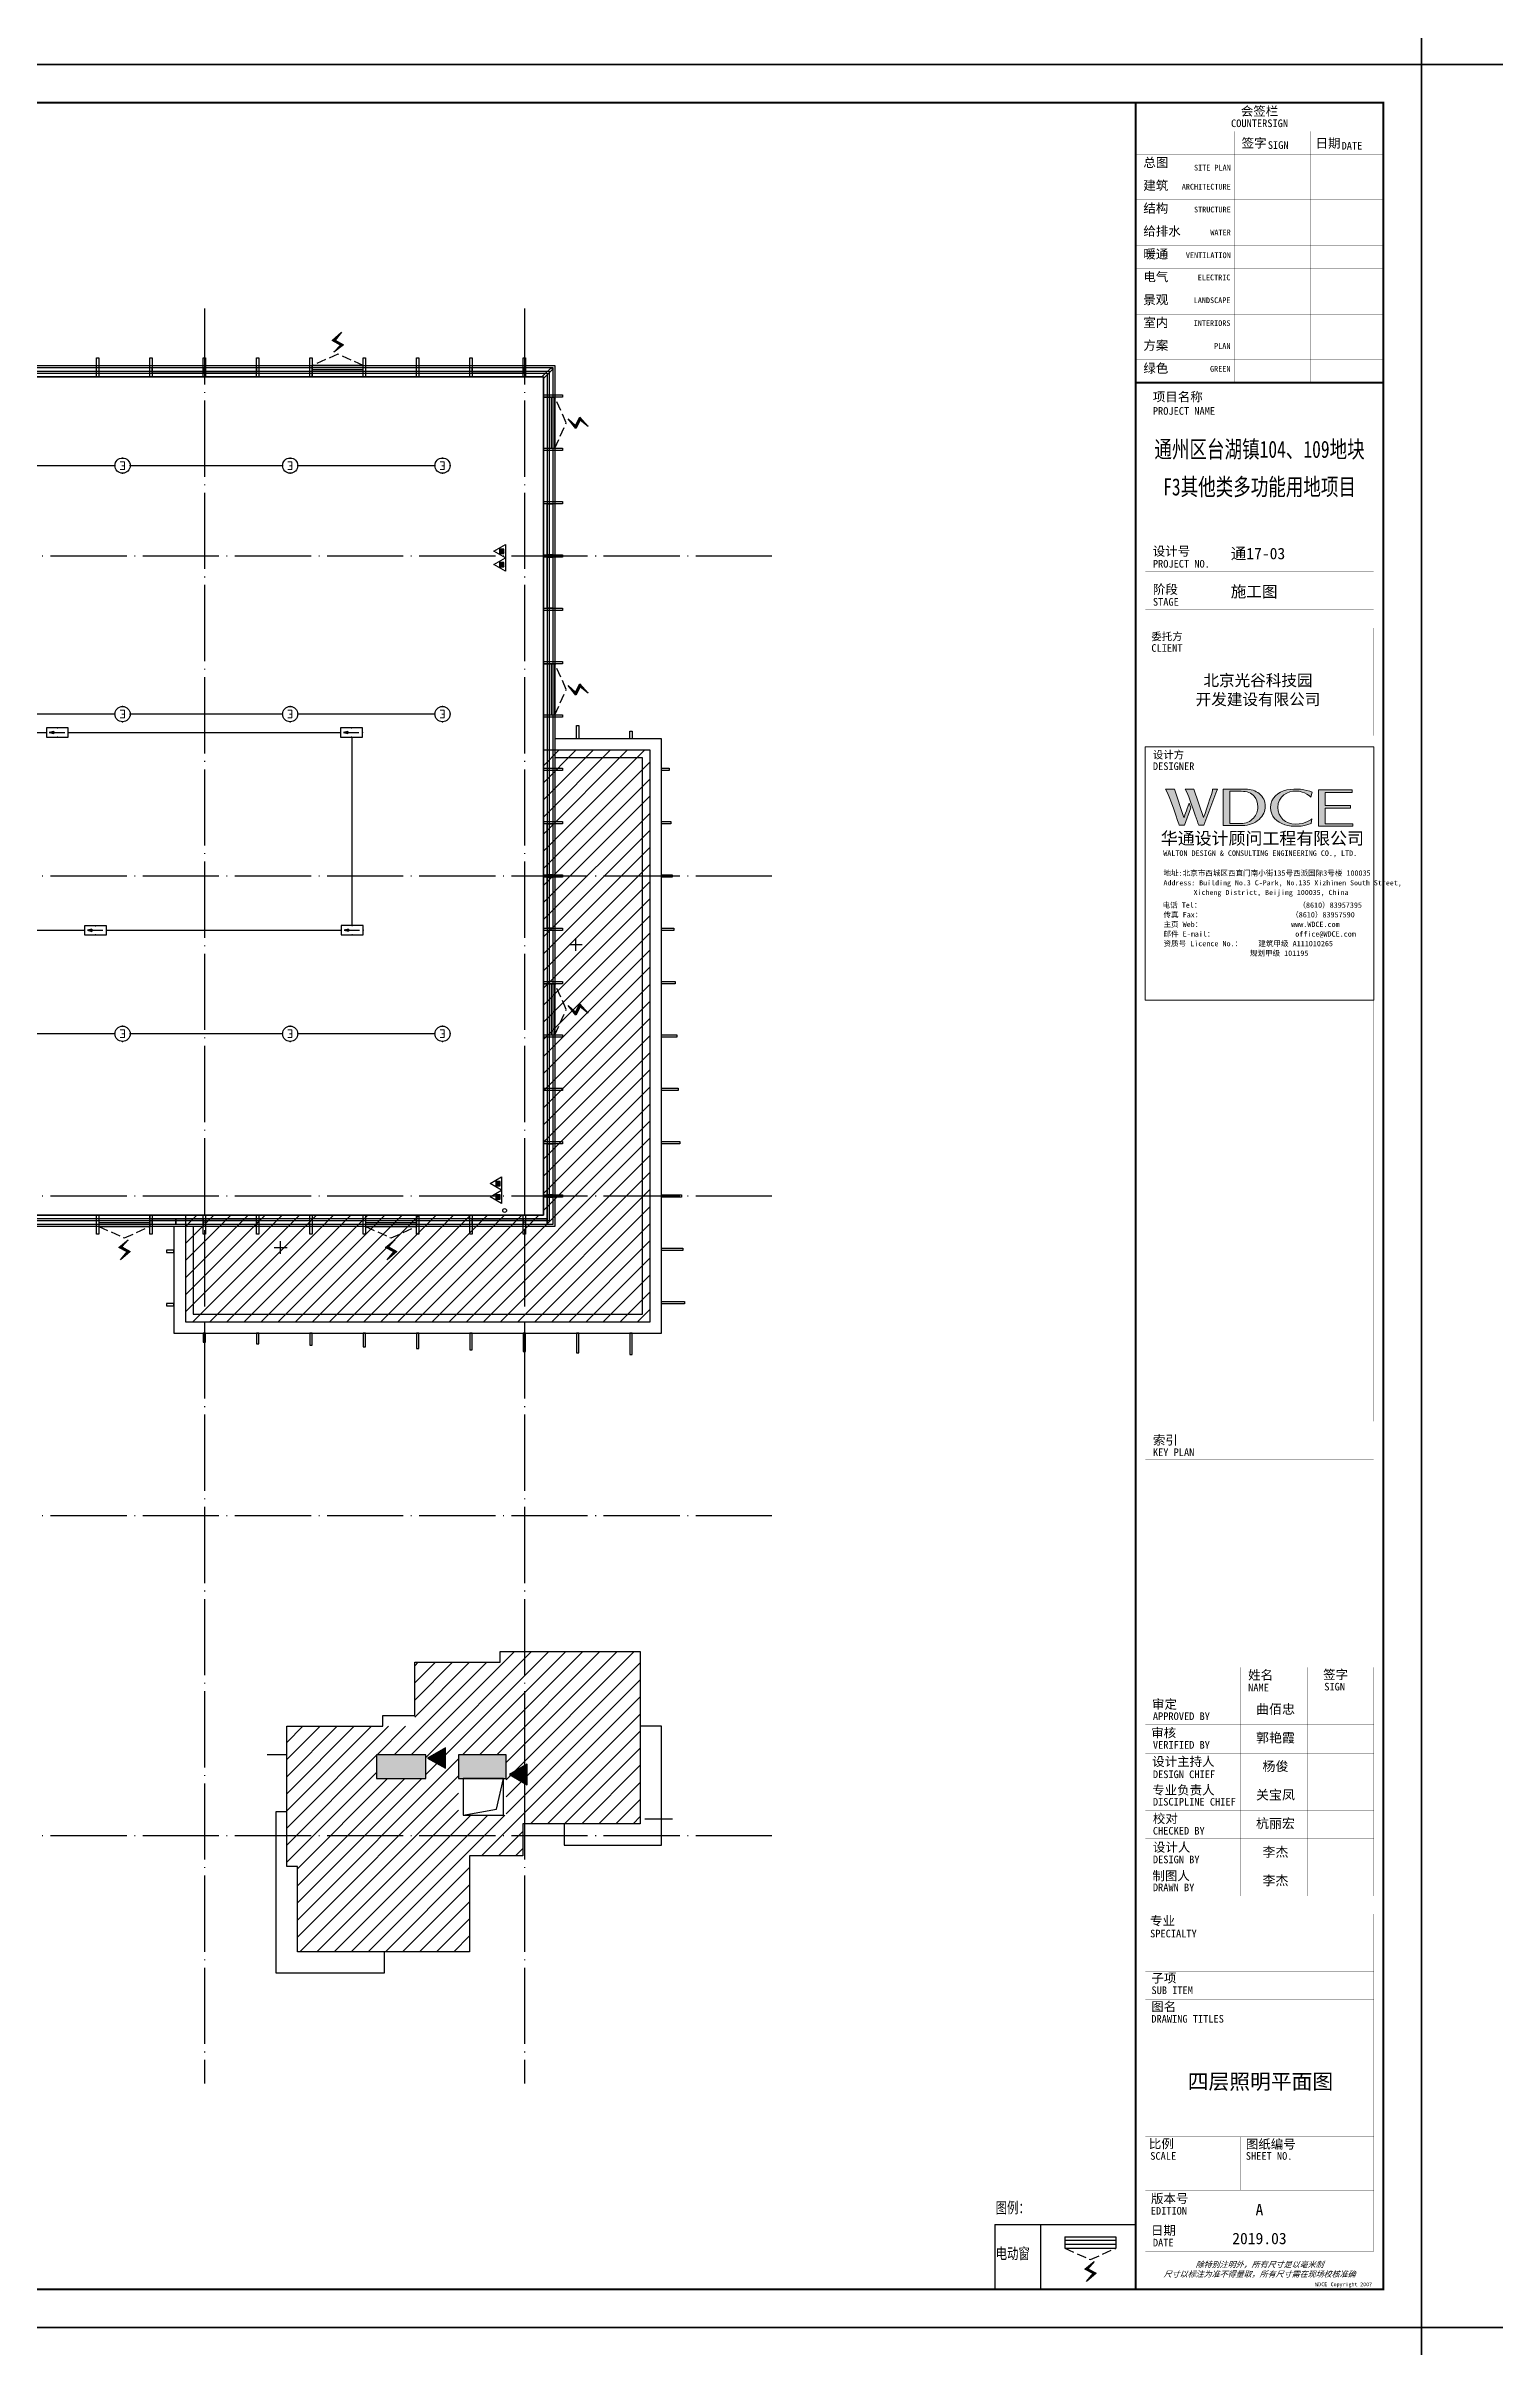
# Model space of a CAD drawing. Extents: x -292644 to 261407, y -12902 to 435090.
# Drawn here: x 141197 to 179213, y 164811 to 225189 of the extents above; entities that cross this region are included whole.
import ezdxf
from ezdxf.enums import TextEntityAlignment as Align
from ezdxf.xclip import XClip

# ---------------------------------------------------------------- set-up
doc = ezdxf.new("R2010")
doc.units = 0
doc.header["$LTSCALE"] = 1000
doc.header["$MEASUREMENT"] = 0
for name, pattern in [('104-10 轴网$0$DOTE', [2.42, 2, -0.2, 0.02, -0.2]), ('8#楼幕墙$0$109-34 轴网$0$L1$0$$AUDIT_BAD_LTYPE1', [0]), ('8#楼幕墙$0$DASH', [0.35, 0.25, -0.1]), ('DASH', [0.35, 0.25, -0.1]), ('X-104 8#10#平面_t3$0$109-34 轴网$0$L1$0$$AUDIT_BAD_LTYPE1', [0]), ('X-104 8#10#平面_t3$0$DASH', [0.35, 0.25, -0.1])]:
    doc.linetypes.add(name, pattern=pattern)
doc.layers.get('0').update_dxf_attribs({"linetype": 'CONTINUOUS'})
doc.layers.get('Defpoints').update_dxf_attribs({"linetype": 'CONTINUOUS'})
for name, color, linetype in [('104-10 轴网$0$A_AXIS-轴线', 36, '104-10 轴网$0$DOTE'), ('8#楼幕墙$0$04-电动窗', 1, 'CONTINUOUS'), ('8#楼幕墙$0$A-C_玻璃幕墙', 140, 'CONTINUOUS'), ('8#楼幕墙$0$A-C_窗b', 191, 'CONTINUOUS'), ('8#楼幕墙$0$A-O_屋面', 201, 'CONTINUOUS'), ('8#楼幕墙$0$A-TECH_结构', 21, 'CONTINUOUS'), ('EQUIP-照明', 3, 'CONTINUOUS'), ('SHEET_TEXT', 7, 'CONTINUOUS'), ('WIRE-应急', 2, 'DASH'), ('X-104 8#10#平面_t3$0$01-标注_轴线坐标', 132, 'CONTINUOUS'), ('X-104 8#10#平面_t3$0$03-表格_185', 185, 'CONTINUOUS'), ('X-104 8#10#平面_t3$0$04-电动窗', 1, 'CONTINUOUS'), ('X-104 8#10#平面_t3$0$05-填充_156', 156, 'CONTINUOUS'), ('X-104 8#10#平面_t3$0$05-填充_天正', 26, 'CONTINUOUS'), ('X-104 8#10#平面_t3$0$A-C_玻璃幕墙', 140, 'CONTINUOUS'), ('X-104 8#10#平面_t3$0$A-O_分水线', 127, 'CONTINUOUS'), ('X-104 8#10#平面_t3$0$A-O_屋面', 201, 'CONTINUOUS'), ('X-104 8#10#平面_t3$0$A-TECH_结构', 21, 'CONTINUOUS'), ('X-104 8#10#平面_t3$0$A_STR-砼柱', 51, 'CONTINUOUS'), ('X-104 8#10#平面_t3$0$水-消火栓', 41, 'CONTINUOUS'), ('字', 7, 'CONTINUOUS')]:
    doc.layers.add(name, color=color, linetype=linetype)
doc.layers.add('8#楼幕墙$0$04-不打印_辅助线', color=165, linetype='CONTINUOUS', plot=False)
doc.layers.add('X-104 8#10#平面_t3$0$04-不打印_辅助线', color=165, linetype='CONTINUOUS', plot=False)
doc.layers.add('X-104 8#10#平面_t3$0$000套内', color=226, linetype='CONTINUOUS', lineweight=30, plot=False)
doc.layers.get('X-104 8#10#平面_t3$0$A-O_分水线').off()
doc.styles.add('_TEL_DIM', font='SIMPLEX', dxfattribs={"width": 0.7, "height": 3.5, "bigfont": 'HZTXT'})
doc.styles.get("Standard").update_dxf_attribs({"font": 'gbenor.shx', "bigfont": 'gbcbig.shx'})
doc.styles.add('X-104 8#10#平面_t3$0$Standard', font='STXIHEI.TTF', dxfattribs={"width": 0.75})
doc.styles.add('华文细黑', font='STXIHEI.TTF')
doc.styles.add('图签信息$0$hwxh', font='STXIHEI.TTF')
doc.styles.add('图签信息$0$华文细黑', font='STXIHEI.TTF', dxfattribs={"height": 10})

# ---------------------------------------------------------------- blocks, each defined once
blk = doc.blocks.new('图框-A1')
for points, const_width in [([(0, 0), (841, 0), (841, 594), (0, 594)], 0.05), ([(766, 584), (25, 584), (25, 10), (766, 10)], 0.5)]:
    blk.add_lwpolyline(points, close=True, dxfattribs=dict(const_width=const_width))
at = {"const_width": 0.05}
for points in [[(420.5, 594), (420.5, 592)], [(0, 297), (2, 297)], [(841, 297), (839, 297)], [(420.5, 0), (420.5, 2)]]:
    blk.add_lwpolyline(points, dxfattribs=at)
blk = doc.blocks.new('104-10 轴网')
at = {"layer": '104-10 轴网$0$A_AXIS-轴线', "linetype": '104-10 轴网$0$DOTE'}
for p, q in [((0, -6500), (0, 40100)), ((8400, -6500), (8400, 40100)), ((16800, -6500), (16800, 40100)), ((25200, -6500), (25200, 40100)), ((33600, -6500), (33600, 40100)), ((42000, -6500), (42000, 40100)), ((120430, 40100), (120430, -6500)), ((128830, 40100), (128830, -6500)), ((137230, 40100), (137230, -6500)), ((145630, 40100), (145630, -6500)), ((154030, 40100), (154030, -6500)), ((162430, 40100), (162430, -6500)), ((-6500, 33600), (48500, 33600)), ((168930, 33600), (113930, 33600)), ((-6500, 25200), (48500, 25200)), ((168930, 25200), (113930, 25200)), ((-6500, 16800), (48500, 16800)), ((168930, 16800), (113930, 16800)), ((-6500, 8400), (48500, 8400)), ((168930, 8400), (113930, 8400)), ((-6500, 0), (48500, 0)), ((168930, 0), (113930, 0))]:
    blk.add_line(p, q, dxfattribs=at)
at = {"layer": 'Defpoints'}
for points in [[(-16050, 45500), (58050, 45500), (58050, -11900), (-16050, -11900)], [(104380, 45500), (178480, 45500), (178480, -11900), (104380, -11900)]]:
    blk.add_lwpolyline(points, close=True, dxfattribs=at)
blk = doc.blocks.new('图签信息$0$WDCE Copyright200X')
at = {"const_width": 0.016}
blk.add_lwpolyline([(-10.6, 1.26, 1), (-11.4, 1.26, 1)], format="xyb", close=True, dxfattribs=at)
at = {"style": '图签信息$0$华文细黑'}
for s, p in [('WDCE ', (-11.46, 0.5)), ('     Copyright ', (-3.51, 0.5))]:
    blk.add_text(s, height=1, dxfattribs=at).set_placement(p, align=Align.BOTTOM_RIGHT)
blk.add_text('c', height=0.6, dxfattribs=at).set_placement((-11.04, 1.35), align=Align.MIDDLE_CENTER)
blk.add_attdef('200X', text='', height=1, dxfattribs=at).set_placement((-0.45, 0.5), align=Align.BOTTOM_RIGHT)
blk = doc.blocks.new('图签信息$0$logo2')
h = blk.add_hatch(color=7)
h.paths.add_polyline_path([(19.02, -7.36), (15.84, -7.36), (15.84, -3.97), (18.97, -3.97), (18.97, -4.24), (16.46, -4.24), (16.46, -5.45), (18.81, -5.45), (18.81, -5.69), (16.47, -5.69), (16.47, -7.12), (19.02, -7.12)])
edge = h.paths.add_edge_path()
edge.add_spline(control_points=[(15.26, -4.21), (15.26, -4.21), (15.13, -4.65), (15.13, -4.65), (15.13, -4.65), (14.62, -4.1), (13.73, -4.1), (13.04, -4.1), (12.07, -4.54), (12.08, -5.62), (12.08, -6.49), (12.77, -7.16), (13.73, -7.17), (14.66, -7.17), (15.23, -6.68), (15.23, -6.68), (15.23, -6.68), (15.16, -7.11), (15.16, -7.11), (13.63, -7.7), (11.42, -7.29), (11.41, -5.64), (11.4, -3.72), (14.16, -3.66), (15.26, -4.21)], knot_values=[0, 0, 0, 0, 1, 1, 1, 2, 2, 2, 3, 3, 3, 4, 4, 4, 5, 5, 5, 6, 6, 6, 7, 7, 7, 8, 8, 8, 8], degree=3, periodic=0)
edge = h.paths.add_edge_path(flags=16)
edge.add_spline(control_points=[(10.23, -5.57), (10.23, -5.16), (10.12, -4.83), (9.9, -4.58), (9.63, -4.27), (9.23, -4.12), (8.69, -4.12), (8.69, -4.12), (7.64, -4.12), (7.64, -4.12), (7.64, -4.12), (7.64, -7.1), (7.64, -7.1), (7.64, -7.1), (8.66, -7.1), (8.66, -7.1), (9.13, -7.1), (9.52, -6.93), (9.82, -6.6), (10.09, -6.31), (10.23, -5.96), (10.23, -5.57)], knot_values=[0, 0, 0, 0, 1, 1, 1, 2, 2, 2, 3, 3, 3, 4, 4, 4, 5, 5, 5, 6, 6, 6, 7, 7, 7, 7], degree=3, periodic=0)
edge = h.paths.add_edge_path()
edge.add_spline(control_points=[(10.92, -5.51), (10.92, -5.96), (10.72, -6.37), (10.34, -6.72), (9.92, -7.1), (9.41, -7.29), (8.82, -7.29), (8.82, -7.29), (7.03, -7.29), (7.03, -7.29), (7.03, -7.29), (7.03, -3.92), (7.03, -3.92), (7.03, -3.92), (9.1, -3.92), (9.1, -3.92), (9.59, -3.92), (10.01, -4.06), (10.36, -4.34), (10.73, -4.64), (10.92, -5.03), (10.92, -5.51)], knot_values=[0, 0, 0, 0, 1, 1, 1, 2, 2, 2, 3, 3, 3, 4, 4, 4, 5, 5, 5, 6, 6, 6, 7, 7, 7, 7], degree=3, periodic=0)
at = {"lineweight": 0}
blk.add_lwpolyline([(19.02, -7.36), (15.84, -7.36), (15.84, -3.97), (18.97, -3.97), (18.97, -4.24), (16.46, -4.24), (16.46, -5.45), (18.81, -5.45), (18.81, -5.69), (16.47, -5.69), (16.47, -7.12), (19.02, -7.12), (19.02, -7.36)], dxfattribs=at)
for points, knots in [([(10.92, -5.51), (10.92, -5.96), (10.72, -6.37), (10.34, -6.72), (9.92, -7.1), (9.41, -7.29), (8.82, -7.29), (8.82, -7.29), (7.03, -7.29), (7.03, -7.29), (7.03, -7.29), (7.03, -3.92), (7.03, -3.92), (7.03, -3.92), (9.1, -3.92), (9.1, -3.92), (9.59, -3.92), (10.01, -4.06), (10.36, -4.34), (10.73, -4.64), (10.92, -5.03), (10.92, -5.51)], [0, 0, 0, 0, 1, 1, 1, 2, 2, 2, 3, 3, 3, 4, 4, 4, 5, 5, 5, 6, 6, 6, 7, 7, 7, 7]), ([(10.23, -5.57), (10.23, -5.16), (10.12, -4.83), (9.9, -4.58), (9.63, -4.27), (9.23, -4.12), (8.69, -4.12), (8.69, -4.12), (7.64, -4.12), (7.64, -4.12), (7.64, -4.12), (7.64, -7.1), (7.64, -7.1), (7.64, -7.1), (8.66, -7.1), (8.66, -7.1), (9.13, -7.1), (9.52, -6.93), (9.82, -6.6), (10.09, -6.31), (10.23, -5.96), (10.23, -5.57)], [0, 0, 0, 0, 1, 1, 1, 2, 2, 2, 3, 3, 3, 4, 4, 4, 5, 5, 5, 6, 6, 6, 7, 7, 7, 7]), ([(15.26, -4.21), (15.26, -4.21), (15.13, -4.65), (15.13, -4.65), (15.13, -4.65), (14.62, -4.1), (13.73, -4.1), (13.04, -4.1), (12.07, -4.54), (12.08, -5.62), (12.08, -6.49), (12.77, -7.16), (13.73, -7.17), (14.66, -7.17), (15.23, -6.68), (15.23, -6.68), (15.23, -6.68), (15.16, -7.11), (15.16, -7.11), (13.63, -7.7), (11.42, -7.29), (11.41, -5.64), (11.4, -3.72), (14.16, -3.66), (15.26, -4.21)], [0, 0, 0, 0, 1, 1, 1, 2, 2, 2, 3, 3, 3, 4, 4, 4, 5, 5, 5, 6, 6, 6, 7, 7, 7, 8, 8, 8, 8])]:
    blk.add_open_spline(points, degree=3, knots=knots, dxfattribs=at)
blk = doc.blocks.new('图签信息$0$logo1')
h = blk.add_hatch(color=8)
edge = h.paths.add_edge_path()
edge.add_spline(control_points=[(3.86, -5.21), (3.63, -5.88), (3.39, -6.56), (3.39, -6.56), (3.39, -6.56), (2.5, -3.91), (2.5, -3.91), (2.5, -3.91), (1.8, -3.91), (1.69, -3.91), (2.02, -4.39), (2.95, -7.27), (2.95, -7.27), (2.95, -7.27), (3.44, -7.27), (3.44, -7.27), (3.44, -7.27), (4.03, -5.66), (4.03, -5.66), (4.03, -5.66), (3.86, -5.21), (3.86, -5.21)], knot_values=[0, 0, 0, 0, 1, 1, 1, 2, 2, 2, 3, 3, 3, 4, 4, 4, 5, 5, 5, 6, 6, 6, 7, 7, 7, 7], degree=3, periodic=0)
h = blk.add_hatch(color=7)
edge = h.paths.add_edge_path()
edge.add_spline(control_points=[(6.04, -3.91), (6.09, -4.1), (5.2, -6.56), (5.2, -6.56), (5.2, -6.56), (4.3, -3.91), (4.3, -3.91), (4.3, -3.91), (3.6, -3.91), (3.49, -3.91), (3.82, -4.39), (4.75, -7.27), (4.75, -7.27), (4.75, -7.27), (5.24, -7.27), (5.24, -7.27), (5.24, -7.27), (6.33, -4.3), (6.33, -4.3), (6.33, -4.3), (6.48, -3.91), (6.48, -3.91), (6.48, -3.91), (6.21, -3.91), (6.04, -3.91)], knot_values=[0, 0, 0, 0, 1, 1, 1, 2, 2, 2, 3, 3, 3, 4, 4, 4, 5, 5, 5, 6, 6, 6, 7, 7, 7, 8, 8, 8, 8], degree=3, periodic=0)
at = {"color": 8, "lineweight": 0}
blk.add_open_spline([(3.86, -5.21), (3.63, -5.88), (3.39, -6.56), (3.39, -6.56), (3.39, -6.56), (2.5, -3.91), (2.5, -3.91), (2.5, -3.91), (1.8, -3.91), (1.69, -3.91), (2.02, -4.39), (2.95, -7.27), (2.95, -7.27), (2.95, -7.27), (3.44, -7.27), (3.44, -7.27), (3.44, -7.27), (4.03, -5.66), (4.03, -5.66), (4.03, -5.66), (3.86, -5.21), (3.86, -5.21)], degree=3, knots=[0, 0, 0, 0, 1, 1, 1, 2, 2, 2, 3, 3, 3, 4, 4, 4, 5, 5, 5, 6, 6, 6, 7, 7, 7, 7], dxfattribs=at)
at = {"lineweight": 0}
blk.add_open_spline([(6.04, -3.91), (6.09, -4.1), (5.2, -6.56), (5.2, -6.56), (5.2, -6.56), (4.3, -3.91), (4.3, -3.91), (4.3, -3.91), (3.6, -3.91), (3.49, -3.91), (3.82, -4.39), (4.75, -7.27), (4.75, -7.27), (4.75, -7.27), (5.24, -7.27), (5.24, -7.27), (5.24, -7.27), (6.33, -4.3), (6.33, -4.3), (6.33, -4.3), (6.48, -3.91), (6.48, -3.91), (6.48, -3.91), (6.21, -3.91), (6.04, -3.91)], degree=3, knots=[0, 0, 0, 0, 1, 1, 1, 2, 2, 2, 3, 3, 3, 4, 4, 4, 5, 5, 5, 6, 6, 6, 7, 7, 7, 8, 8, 8, 8], dxfattribs=at)
blk.add_blockref('图签信息$0$logo2', (0, 0))
blk = doc.blocks.new('图签信息$0$时间-logo')
at = {"layer": 'Defpoints', "lineweight": 0}
blk.add_lwpolyline([(0, -23.46), (-21.17, -23.46), (-21.17, 0), (0, 0), (0, -23.46)], dxfattribs=at)
blk.add_blockref('图签信息$0$logo1', (-20.97, 0))
at = {"style": '图签信息$0$hwxh'}
for s, height, p in [('华通设计顾问工程有限公司 ', 1.15, (-19.73, -9.05)), ('WALTON DESIGN & CONSULTING ENGINEERING CO., LTD.', 0.5, (-19.5, -10.1)), ('Address: Building No.3 C-Park, No.135 Xizhimen South Street, ', 0.47, (-19.48, -12.83)), ('地址:北京市西城区西直门南小街135号西派国际3号楼 100035', 0.5, (-19.48, -11.94)), ('电话 Tel：                        （8610）83957395 ', 0.5, (-19.56, -14.91)), ('Xicheng District, Beijing 100035, China ', 0.47, (-16.69, -13.72)), ('传真 Fax：                      （8610）83957590 ', 0.5, (-19.48, -15.8)), ('主页 Web：                      www.WDCE.com ', 0.5, (-19.48, -16.69)), ('邮件 E-mail：                    office@WDCE.com ', 0.5, (-19.48, -17.58)), ('资质号 Licence No.：    建筑甲级 A111010265 ', 0.5, (-19.48, -18.47)), ('   规划甲级 101195', 0.5, (-12.6, -19.36))]:
    blk.add_text(s, height=height, dxfattribs=at).set_placement(p)
blk = doc.blocks.new('图签信息')
at = {"const_width": 0.5}
for points in [[(-65, 574), (-65, 500.5), (0, 500.5), (0, 574)], [(-65, 0), (0, 0), (0, 500.5), (-65, 500.5)]]:
    blk.add_lwpolyline(points, close=True, dxfattribs=at)
at = {"const_width": 0.05}
for points in [[(-65, 566.5), (0, 566.5)], [(-39.14, 566.5), (-39.14, 500.5)], [(-19.1, 566.5), (-19.1, 500.5)], [(-65, 560.5), (0, 560.5)], [(-65, 554.5), (0, 554.5)], [(-65, 548.5), (0, 548.5)], [(-65, 542.5), (0, 542.5)], [(-65, 536.5), (0, 536.5)], [(-65, 530.5), (0, 530.5)], [(-65, 524.5), (0, 524.5)], [(-65, 518.5), (0, 518.5)], [(-65, 512.5), (0, 512.5)], [(-65, 512.5), (0, 512.5)], [(-65, 506.5), (0, 506.5)], [(-65, 500.5), (0, 500.5)], [(-62.5, 450.87), (-2.5, 450.87)], [(-62.5, 440.87), (-2.5, 440.87)], [(-2.5, 407.85), (-2.5, 436.12), (-62.5, 436.12), (-62.5, 407.85)], [(-62.5, 407.85), (-2.5, 407.85)], [(-62.5, 404.92), (-62.5, 227.83)], [(-62.5, 404.92), (-2.5, 404.92)], [(-62.5, 227.83), (-2.5, 227.83), (-2.5, 404.92)], [(-57.5, 338.36), (-7.5, 338.36)], [(-57.5, 288.83), (-7.5, 288.83)], [(-57.5, 234.85), (-7.5, 234.85)], [(-62.5, 227.83), (-2.5, 227.83)], [(-62.5, 217.74), (-2.5, 217.74)], [(-62.5, 103.26), (-2.5, 103.26), (-2.5, 163.26), (-62.5, 163.26), (-62.5, 103.26)], [(-37.5, 163.26), (-37.5, 103.26)], [(-20, 163.26), (-20, 103.26)], [(-62.5, 155.76), (-2.5, 155.76)], [(-62.5, 148.26), (-2.5, 148.26)], [(-62.5, 140.76), (-2.5, 140.76)], [(-62.5, 133.26), (-2.5, 133.26)], [(-62.5, 125.76), (-2.5, 125.76)], [(-62.5, 118.26), (-2.5, 118.26)], [(-62.5, 110.76), (-2.5, 110.76)], [(-62.5, 98.5), (-2.5, 98.5), (-2.5, 10), (-62.5, 10), (-62.5, 98.5)], [(-62.5, 83.5), (-2.5, 83.5)], [(-62.5, 76), (-2.5, 76)], [(-62.5, 40), (-2.5, 40)], [(-37.5, 40), (-37.5, 26)], [(-62.5, 26), (-2.5, 26)], [(-62.5, 18), (-2.5, 18)]]:
    blk.add_lwpolyline(points, dxfattribs=at)
at = {"ltscale": 0.001, "xscale": 2.834689937531525, "yscale": 2.834689937531525, "zscale": 2.834689937531525}
blk.add_blockref('图签信息$0$时间-logo', (-2.5, 404.92), dxfattribs=at)
blk.add_blockref('图签信息$0$WDCE Copyright200X', (-2.5, 0)).add_auto_attribs({'200X': '2007'})
at = {"style": '图签信息$0$华文细黑'}
for s, height, p in [('COUNTERSIGN', 2, (-32.5, 569.6)), ('会签栏', 2.4, (-32.5, 573))]:
    blk.add_text(s, height=height, dxfattribs=at).set_placement(p, align=Align.TOP_CENTER)
for s, height, p in [('签字', 2.4, (-37.22, 564.63)), ('SIGN', 2, (-30.32, 563.88)), ('日期', 2.4, (-17.79, 564.58)), ('DATE', 2, (-10.96, 563.7)), ('总图', 2.4, (-63, 559.5)), ('建筑', 2.4, (-63, 553.5)), ('结构', 2.4, (-63, 547.5)), ('给排水', 2.4, (-63, 541.5)), ('暖通', 2.4, (-63, 535.5)), ('电气', 2.4, (-63, 529.5)), ('景观', 2.4, (-63, 523.5)), ('室内', 2.4, (-63, 517.5)), ('方案', 2.4, (-63, 511.5)), ('绿色', 2.4, (-63, 505.5)), ('项目名称', 2.4, (-60.5, 498)), ('PROJECT NAME', 2, (-60.5, 494.08)), ('设计号', 2.4, (-60.54, 457.48)), ('PROJECT NO.', 2, (-60.5, 453.97)), ('阶段', 2.4, (-60.5, 447.47)), ('STAGE', 2, (-60.5, 443.97)), ('委托方', 2, (-60.9, 434.86)), ('CLIENT', 2, (-60.9, 431.86)), ('设计方', 2, (-60.5, 403.83)), ('DESIGNER', 2, (-60.5, 400.83)), ('索引', 2.4, (-60.5, 224.14)), ('KEY PLAN', 2, (-60.5, 220.74)), ('姓名', 2.4, (-35.5, 162.47)), ('NAME', 2, (-35.5, 158.96)), ('签字', 2.4, (-15.81, 162.57)), ('SIGN', 2, (-15.5, 159.2)), ('审定', 2.4, (-60.73, 154.81)), ('APPROVED BY', 2, (-60.5, 151.44)), ('审核', 2.4, (-60.95, 147.29)), ('设计主持人', 2.4, (-60.68, 139.76)), ('VERIFIED BY', 2, (-60.5, 143.91)), ('DESIGN CHIEF', 2, (-60.5, 136.19)), ('专业负责人', 2.4, (-60.67, 132.26)), ('DISCIPLINE CHIEF', 2, (-60.5, 128.98)), ('校对', 2.4, (-60.5, 124.76)), ('CHECKED BY', 2, (-60.5, 121.37)), ('设计人', 2.4, (-60.5, 117.26)), ('制图人', 2.4, (-60.61, 109.76)), ('DESIGN BY', 2, (-60.5, 113.83)), ('DRAWN BY', 2, (-60.5, 106.5)), ('专业', 2.4, (-61.23, 97.93)), ('SPECIALTY', 2, (-61.23, 94.38)), ('SUB ITEM', 2, (-60.88, 79.5)), ('子项', 2.4, (-60.88, 82.92)), ('图名', 2.4, (-60.91, 75.41)), ('DRAWING TITLES', 2, (-60.91, 72)), ('比例', 2.4, (-61.56, 39.42)), ('图纸编号', 2.4, (-36.1, 39.32)), ('SCALE', 2, (-61.19, 36)), ('SHEET NO.', 2, (-36.1, 36)), ('版本号', 2.4, (-61, 25.03)), ('EDITION', 2, (-61.06, 21.61)), ('日期', 2.4, (-61, 16.68)), ('DATE', 2, (-60.5, 13.26))]:
    blk.add_text(s, height=height, dxfattribs=at).set_placement(p, align=Align.TOP_LEFT)
for s, p in [('SITE PLAN', (-40.06, 557.7)), ('ARCHITECTURE', (-40.06, 552.7)), ('STRUCTURE', (-40.06, 546.7)), ('WATER', (-40.06, 540.7)), ('VENTILATION', (-40.06, 534.7)), ('ELECTRIC', (-40.14, 528.89)), ('LANDSCAPE', (-40.14, 522.89)), ('INTERIORS', (-40.14, 516.89)), ('PLAN', (-40.14, 510.89)), ('GREEN', (-40.14, 504.89))]:
    blk.add_text(s, height=1.5, dxfattribs=at).set_placement(p, align=Align.TOP_RIGHT)
at = {"color": 4, "style": '图签信息$0$华文细黑', "width": 0.75}
for s, p in [('通州区台湖镇104、109地块', (-32.5, 480.78)), ('F3其他类多功能用地项目', (-32.5, 470.91))]:
    blk.add_text(s, height=4.5, dxfattribs=at).set_placement(p, align=Align.CENTER)
at = {"color": 4, "style": '图签信息$0$华文细黑'}
for s, p in [('A', (-32.53, 19.4)), ('2019.03', (-32.53, 11.84))]:
    blk.add_text(s, height=3, dxfattribs=at).set_placement(p, align=Align.CENTER)
at = {"style": '图签信息$0$华文细黑', "oblique": 20}
for s, p in [('除特别注明外，所有尺寸是以毫米制', (-32.5, 6.5)), ('尺寸以标注为准不得量取，所有尺寸需在现场校核准确', (-32.5, 4))]:
    blk.add_text(s, height=1.5, dxfattribs=at).set_placement(p, align=Align.MIDDLE_CENTER)
at = {"color": 4, "ltscale": 0.001, "char_height": 3, "width": 58.4895, "style": '图签信息$0$华文细黑'}
for s, insert, attachment_point in [('通17-03', (-40.06, 455.51), 4), ('施工图', (-40.06, 445.51), 4), ('北京光谷科技园\\P开发建设有限公司', (-32.9, 419.71), 5)]:
    blk.add_mtext(s, dxfattribs=dict(at, insert=insert, attachment_point=attachment_point))
blk = doc.blocks.new('图签-A1')
at = {"color": 2}
blk.add_blockref('图签信息', (0, 0), dxfattribs=at)
blk = doc.blocks.new('X-104 8#10#平面_t3$0$fdhggh')
at = {"layer": 'X-104 8#10#平面_t3$0$04-不打印_辅助线', "linetype": 'X-104 8#10#平面_t3$0$109-34 轴网$0$L1$0$$AUDIT_BAD_LTYPE1'}
h = blk.add_hatch(dxfattribs=at)
h.set_pattern_fill('ANSI31', color=256, scale=200)
h.set_pattern_definition([(45, (-111756.95, 3e-10), (-224.5064, 224.5064), [])])
h.paths.add_polyline_path([(33100, 194500), (33100, 191700), (45300, 191700), (45300, 206700), (42500, 206700), (42500, 194500)])
blk.add_lwpolyline([(33100, 194500), (33100, 191700), (45300, 191700), (45300, 206700), (42500, 206700), (42500, 194500), (33100, 194500)], dxfattribs=at)
at = {"layer": 'X-104 8#10#平面_t3$0$A-TECH_结构', "linetype": 'X-104 8#10#平面_t3$0$109-34 轴网$0$L1$0$$AUDIT_BAD_LTYPE1'}
blk.add_lwpolyline([(27100, 194500), (42500, 194500), (42500, 216500), (24700, 216500), (24700, 215100), (13500, 215100), (13500, 208400), (13500, 208400), (13500, 203250), (8750, 203250), (8750, 206500), (8750, 206500), (8750, 206700), (-3300, 206700), (-3300, 188900), (-1900, 188900), (-1900, 177700), (20100, 177700), (20100, 190300), (27100, 190300)], close=True, dxfattribs=at)
blk = doc.blocks.new('104-8910 结构')
at = {"layer": 'Defpoints'}
blk.add_lwpolyline([(-19000, -118200), (61000, -118200), (61000, 41800), (-19000, 41800)], close=True, dxfattribs=at)
blk = doc.blocks.new('8#楼幕墙$0$ii')
blk.add_lwpolyline([(-1340, 0), (0, 0), (0, -150), (-1340, -150)], close=True)
blk = doc.blocks.new('8#楼幕墙$0$$TCHSYS$WIN2D')
for p, q in [((-0.5, 0.5), (0.5, 0.5)), ((-0.5, 0.5), (-0.5, -0.5)), ((0.5, 0.5), (0.5, -0.5)), ((0.5, 0.167), (-0.5, 0.167)), ((0.5, -0.167), (-0.5, -0.167)), ((-0.5, -0.5), (0.5, -0.5))]:
    blk.add_line(p, q)
blk = doc.blocks.new('8#楼幕墙$0$开启扇')
at = {"layer": '8#楼幕墙$0$04-电动窗'}
h = blk.add_hatch(color=1, dxfattribs=at)
h.dxf.hatch_style = 1
h.paths.add_polyline_path([(771, 399), (600, 588), (817, 705), (569, 925), (738, 715), (521, 598)])
at = {"linetype": '8#楼幕墙$0$DASH'}
blk.add_lwpolyline([(0, 50), (670, 350), (1340, 50)], dxfattribs=at)
at = {"layer": '8#楼幕墙$0$04-电动窗', "color": 1}
blk.add_lwpolyline([(771, 399), (600, 588), (817, 705), (569, 925), (738, 715), (521, 598), (771, 399)], close=True, dxfattribs=at)
at = {"xscale": -1340, "yscale": 300, "zscale": 1340, "rotation": 180}
blk.add_blockref('8#楼幕墙$0$$TCHSYS$WIN2D', (670, -100), dxfattribs=at)
blk = doc.blocks.new('*U5100')
blk.add_lwpolyline([(720, 0), (0, 0), (0, 150), (720, 150)], close=True)
blk = doc.blocks.new('*U5101')
blk.add_lwpolyline([(620, 0), (0, 0), (0, 150), (620, 150)], close=True)
blk = doc.blocks.new('*U5102')
blk.add_lwpolyline([(570, 0), (0, 0), (0, 150), (570, 150)], close=True)
blk = doc.blocks.new('*U5103')
blk.add_lwpolyline([(720, 0), (0, 0), (0, 150), (720, 150)], close=True)
blk = doc.blocks.new('8#楼幕墙')
at = {"layer": '8#楼幕墙$0$04-不打印_辅助线'}
for points in [[(-18550, 224700), (65550, 224700), (65550, 284100), (-18550, 284100)], [(-18550, 165300), (65550, 165300), (65550, 224700), (-18550, 224700)], [(-18550, 105900), (65550, 105900), (65550, 165300), (-18550, 165300)]]:
    blk.add_lwpolyline(points, close=True, dxfattribs=at)
at = {"layer": '8#楼幕墙$0$A-C_玻璃幕墙'}
for points in [[(7600, 207000), (7600, 208400), (13200, 208400), (13200, 215400), (24400, 215400), (24400, 216800), (42800, 216800), (42800, 194200), (27400, 194200), (27400, 190000), (20400, 190000), (20400, 177400), (-2200, 177400), (-2200, 188600), (-3600, 188600), (-3600, 207000)], [(30770, 217000), (30830, 217000), (30830, 216500), (30770, 216500)], [(32170, 217000), (32230, 217000), (32230, 216500), (32170, 216500)], [(33570, 217000), (33630, 217000), (33630, 216500), (33570, 216500)], [(34970, 217000), (35030, 217000), (35030, 216500), (34970, 216500)], [(36370, 217000), (36430, 217000), (36430, 216500), (36370, 216500)], [(37770, 217000), (37830, 217000), (37830, 216500), (37770, 216500)], [(39170, 217000), (39230, 217000), (39230, 216500), (39170, 216500)], [(40570, 217000), (40630, 217000), (40630, 216500), (40570, 216500)], [(41970, 217000), (42030, 217000), (42030, 216500), (41970, 216500)], [(7650, 206950), (7650, 208350), (13250, 208350), (13250, 215350), (24450, 215350), (24450, 216750), (42750, 216750), (42750, 194250), (27350, 194250), (27350, 190050), (20350, 190050), (20350, 177450), (-2150, 177450), (-2150, 188650), (-3550, 188650), (-3550, 206950)], [(7800, 206800), (7800, 208200), (13400, 208200), (13400, 215200), (24600, 215200), (24600, 216600), (42600, 216600), (42600, 194400), (27200, 194400), (27200, 190200), (20200, 190200), (20200, 177600), (-2000, 177600), (-2000, 188800), (-3400, 188800), (-3400, 206800)], [(42479, 216521), (42521, 216479), (42750, 216708), (42708, 216750)], [(42500, 215970), (42500, 216030), (43000, 216030), (43000, 215970)], [(42500, 214570), (42500, 214630), (43000, 214630), (43000, 214570)], [(42500, 213170), (42500, 213230), (43000, 213230), (43000, 213170)], [(42500, 211770), (42500, 211830), (43000, 211830), (43000, 211770)], [(42500, 210370), (42500, 210430), (43000, 210430), (43000, 210370)], [(42500, 208970), (42500, 209030), (43000, 209030), (43000, 208970)], [(42500, 207570), (42500, 207630), (43000, 207630), (43000, 207570)], [(43430, 207000), (43370, 207000), (43370, 207350), (43430, 207350)], [(44830, 207000), (44770, 207000), (44770, 207200), (44830, 207200)], [(42500, 206170), (42500, 206230), (43000, 206230), (43000, 206170)], [(45600, 206170), (45600, 206230), (45800, 206230), (45800, 206170)], [(42500, 204770), (42500, 204830), (43000, 204830), (43000, 204770)], [(45600, 204770), (45600, 204830), (45840, 204830), (45840, 204770)], [(42500, 203370), (42500, 203430), (43000, 203430), (43000, 203370)], [(45600, 203370), (45600, 203430), (45880, 203430), (45880, 203370)], [(42500, 201970), (42500, 202030), (43000, 202030), (43000, 201970)], [(45600, 201970), (45600, 202030), (45920, 202030), (45920, 201970)], [(42500, 200570), (42500, 200630), (43000, 200630), (43000, 200570)], [(45600, 200570), (45600, 200630), (45960, 200630), (45960, 200570)], [(42500, 199170), (42500, 199230), (43000, 199230), (43000, 199170)], [(45600, 199170), (45600, 199230), (46000, 199230), (46000, 199170)], [(42500, 197770), (42500, 197830), (43000, 197830), (43000, 197770)], [(45600, 197770), (45600, 197830), (46040, 197830), (46040, 197770)], [(42500, 196370), (42500, 196430), (43000, 196430), (43000, 196370)], [(45600, 196370), (45600, 196430), (46080, 196430), (46080, 196370)], [(42500, 194970), (42500, 195030), (43000, 195030), (43000, 194970)], [(45600, 194970), (45600, 195030), (46120, 195030), (46120, 194970)], [(30770, 194500), (30830, 194500), (30830, 194000), (30770, 194000)], [(32170, 194500), (32230, 194500), (32230, 194000), (32170, 194000)], [(33570, 194500), (33630, 194500), (33630, 194000), (33570, 194000)], [(34970, 194500), (35030, 194500), (35030, 194000), (34970, 194000)], [(36370, 194500), (36430, 194500), (36430, 194000), (36370, 194000)], [(37770, 194500), (37830, 194500), (37830, 194000), (37770, 194000)], [(39170, 194500), (39230, 194500), (39230, 194000), (39170, 194000)], [(40570, 194500), (40630, 194500), (40630, 194000), (40570, 194000)], [(41970, 194500), (42030, 194500), (42030, 194000), (41970, 194000)], [(32800, 193520), (32800, 193580), (32600, 193580), (32600, 193520)], [(45600, 193570), (45600, 193630), (46160, 193630), (46160, 193570)], [(32800, 192120), (32800, 192180), (32600, 192180), (32600, 192120)], [(45600, 192170), (45600, 192230), (46200, 192230), (46200, 192170)], [(33630, 191400), (33570, 191400), (33570, 191160), (33630, 191160)], [(35030, 191400), (34970, 191400), (34970, 191120), (35030, 191120)], [(36430, 191400), (36370, 191400), (36370, 191080), (36430, 191080)], [(37830, 191400), (37770, 191400), (37770, 191040), (37830, 191040)], [(39230, 191400), (39170, 191400), (39170, 191000), (39230, 191000)], [(40630, 191400), (40570, 191400), (40570, 190960), (40630, 190960)], [(42030, 191400), (41970, 191400), (41970, 190920), (42030, 190920)], [(43430, 191400), (43370, 191400), (43370, 190880), (43430, 190880)], [(44830, 191400), (44770, 191400), (44770, 190840), (44830, 190840)]]:
    blk.add_lwpolyline(points, close=True, dxfattribs=at)
at = {"layer": '8#楼幕墙$0$A-O_屋面'}
for points in [[(32800, 194200), (32800, 191400), (45600, 191400), (45600, 207000), (42800, 207000)], [(33100, 194200), (33100, 191700), (45300, 191700), (45300, 206700), (42800, 206700)], [(33300, 194200), (33300, 191900), (45100, 191900), (45100, 206500), (42800, 206500)]]:
    blk.add_lwpolyline(points, dxfattribs=at)
at = {"layer": '8#楼幕墙$0$A-TECH_结构'}
blk.add_lwpolyline([(7900, 206700), (7900, 208100), (13500, 208100), (13500, 215100), (24700, 215100), (24700, 216500), (42500, 216500), (42500, 194500), (27100, 194500), (27100, 190300), (20100, 190300), (20100, 177700), (-1900, 177700), (-1900, 188900), (-3300, 188900), (-3300, 206700)], close=True, dxfattribs=at)
at = {"layer": '8#楼幕墙$0$A-C_玻璃幕墙', "linetype": '8#楼幕墙$0$109-34 轴网$0$L1$0$$AUDIT_BAD_LTYPE1', "xscale": -1}
blk.add_blockref('8#楼幕墙$0$开启扇', (37770, 216750), dxfattribs=at)
at = {"layer": '8#楼幕墙$0$A-C_玻璃幕墙'}
for p in [(33570, 216750), (34970, 216750), (41970, 216750)]:
    blk.add_blockref('8#楼幕墙$0$ii', p, dxfattribs=at)
at = {"layer": '8#楼幕墙$0$A-C_玻璃幕墙', "linetype": '8#楼幕墙$0$109-34 轴网$0$L1$0$$AUDIT_BAD_LTYPE1', "xscale": -1}
for p, rotation in [((42750, 214630), 270), ((42750, 207630), 270), ((30830, 194250), 180), ((37830, 194250), 180)]:
    blk.add_blockref('8#楼幕墙$0$开启扇', p, dxfattribs=dict(at, rotation=rotation))
at = {"layer": '8#楼幕墙$0$A-C_玻璃幕墙'}
for name, p, rotation in [('8#楼幕墙$0$ii', (42750, 211830), 270), ('8#楼幕墙$0$ii', (42750, 210430), 270), ('8#楼幕墙$0$ii', (42750, 203430), 270), ('8#楼幕墙$0$ii', (42750, 202030), 270), ('8#楼幕墙$0$ii', (42750, 195030), 270), ('*U5103', (42750, 194250), 90), ('*U5101', (32850, 194400), 180), ('*U5100', (33570, 194400), 180), ('8#楼幕墙$0$ii', (33630, 194250), 180), ('8#楼幕墙$0$ii', (40630, 194250), 180), ('*U5102', (42600, 194400), 180)]:
    blk.add_blockref(name, p, dxfattribs=dict(at, rotation=rotation))
at = {"layer": '8#楼幕墙$0$A-C_窗b', "color": 4, "linetype": '8#楼幕墙$0$109-34 轴网$0$L1$0$$AUDIT_BAD_LTYPE1', "xscale": -1, "rotation": 270}
blk.add_blockref('8#楼幕墙$0$开启扇', (42750, 199230), dxfattribs=at)
blk = doc.blocks.new('X-104 8#10#平面_t3$0$gfdsaewqe')
h = blk.add_hatch(color=4)
h.dxf.hatch_style = 1
h.paths.add_polyline_path([(0, 0), (-2072, 1196), (-2072, -1196)])
at = {"color": 4}
blk.add_lwpolyline([(0, 0), (-2072, 1196), (-2072, -1196)], close=True, dxfattribs=at)
blk = doc.blocks.new('X-104 8#10#平面_t3$0$jtkjuyriuy')
h = blk.add_hatch()
h.set_pattern_fill('ANSI31', color=8, scale=30, angle=45)
h.set_pattern_definition([(90, (0, 0), (-47.625, 1e-14), [])])
h.paths.add_polyline_path([(-138, 138), (138, 138), (138, -138), (-138, -138)])
for points in [[(-168, 168), (168, 168), (168, -168), (-168, -168)], [(-138, 138), (138, 138), (138, -138), (-138, -138)]]:
    blk.add_lwpolyline(points, close=True)
at = {"layer": 'X-104 8#10#平面_t3$0$04-不打印_辅助线'}
for p, q in [((-168, 0), (168, 0)), ((0, 168), (0, -168))]:
    blk.add_line(p, q, dxfattribs=at)
blk = doc.blocks.new('X-104 8#10#平面_t3$0$$TWTSYS$00000546')
h = blk.add_hatch()
h.set_pattern_fill('ANSI31', color=256, scale=200, style=0)
h.set_pattern_definition([(45, (-38543.802, -6670.83), (-17.67767, 17.67767), [])])
h.paths.add_polyline_path([(-65, 174), (65, 174), (65, 44), (-65, 44)])
for points in [[(0, 344), (-198, 0), (198, 0)], [(-65, 174), (65, 174), (65, 44), (-65, 44)]]:
    blk.add_lwpolyline(points, close=True)
blk = doc.blocks.new('X-104 8#10#平面_t3$0$A$C46662BA1')
at = {"layer": 'X-104 8#10#平面_t3$0$水-消火栓'}
blk.add_circle((153237, 194620), 50, dxfattribs=at)
at = {"layer": 'X-104 8#10#平面_t3$0$水-消火栓', "xscale": -0.88, "yscale": 0.88, "zscale": 0.88, "rotation": 90}
for p in [(153257, 211924), (153257, 211575), (153157, 195325), (153157, 194976)]:
    blk.add_blockref('X-104 8#10#平面_t3$0$$TWTSYS$00000546', p, dxfattribs=at)
blk = doc.blocks.new('X-104 8#10#平面_t3$0$$TCHSYS$WIN2D')
for p, q in [((-0.5, 0.5), (0.5, 0.5)), ((-0.5, 0.5), (-0.5, -0.5)), ((0.5, 0.5), (0.5, -0.5)), ((0.5, 0.167), (-0.5, 0.167)), ((0.5, -0.167), (-0.5, -0.167)), ((-0.5, -0.5), (0.5, -0.5))]:
    blk.add_line(p, q)
blk = doc.blocks.new('X-104 8#10#平面_t3$0$开启扇')
at = {"layer": 'X-104 8#10#平面_t3$0$04-电动窗'}
h = blk.add_hatch(color=1, dxfattribs=at)
h.dxf.hatch_style = 1
h.paths.add_polyline_path([(771, 399), (600, 588), (817, 705), (569, 925), (738, 715), (521, 598)])
at = {"linetype": 'X-104 8#10#平面_t3$0$DASH'}
blk.add_lwpolyline([(0, 50), (670, 350), (1340, 50)], dxfattribs=at)
at = {"layer": 'X-104 8#10#平面_t3$0$04-电动窗', "color": 1}
blk.add_lwpolyline([(771, 399), (600, 588), (817, 705), (569, 925), (738, 715), (521, 598), (771, 399)], close=True, dxfattribs=at)
at = {"xscale": -1340, "yscale": 300, "zscale": 1340, "rotation": 180}
blk.add_blockref('X-104 8#10#平面_t3$0$$TCHSYS$WIN2D', (670, -100), dxfattribs=at)
blk = doc.blocks.new('X-104 8#10#平面_t3$0$fdgfdhgh')
at = {"layer": 'X-104 8#10#平面_t3$0$03-表格_185'}
for p, q in [((-3700, 1700), (0, 1700)), ((-3700, 1700), (-3700, 0)), ((-2500, 1700), (-2500, 0)), ((0, 1700), (0, 0)), ((-3700, 0), (0, 0))]:
    blk.add_line(p, q, dxfattribs=at)
at = {"layer": 'X-104 8#10#平面_t3$0$A-C_玻璃幕墙', "linetype": 'X-104 8#10#平面_t3$0$109-34 轴网$0$L1$0$$AUDIT_BAD_LTYPE1', "xscale": -1, "rotation": 180}
blk.add_blockref('X-104 8#10#平面_t3$0$开启扇', (-1860, 1128), dxfattribs=at)
at = {"layer": 'X-104 8#10#平面_t3$0$03-表格_185', "color": 7, "char_height": 292.1, "width": 4952.55, "attachment_point": 5, "style": 'X-104 8#10#平面_t3$0$Standard'}
for s, insert in [('图例：', (-3229, 2125)), ('电动窗', (-3229, 925))]:
    blk.add_mtext(s, dxfattribs=dict(at, insert=insert))
blk = doc.blocks.new('X-104 8#10#平面_t3$0$RTYY')
at = {"layer": 'X-104 8#10#平面_t3$0$01-标注_轴线坐标'}
for p, q in [((-540, 5040), (-1036, 5040)), ((8880, 3360), (9608, 3360))]:
    blk.add_line(p, q, dxfattribs=at)
blk = doc.blocks.new('X-104 8#10#平面_t3')
at = {"layer": 'X-104 8#10#平面_t3$0$05-填充_156'}
h = blk.add_hatch(dxfattribs=at)
h.set_pattern_fill('ANSI31', color=256, scale=200, angle=180)
h.set_pattern_definition([(225, (205402.4, 97997.38), (224.5064, -224.5064), [])])
h.paths.add_polyline_path([(150077, 175160), (152317, 175160), (152317, 177680), (153717, 177680), (153717, 178520), (154797, 178520), (156797, 178520), (156797, 181080), (156797, 183040), (153117, 183040), (153117, 182760), (150877, 182760), (150877, 181080), (147517, 181080), (147517, 177400), (147797, 177400), (147797, 175160)])
h.paths.add_polyline_path([(152027, 180330), (153277, 180330), (153277, 178750), (152027, 178750)], flags=16)
h.paths.add_polyline_path([(151167, 179710), (149877, 179710), (149877, 180330), (151167, 180330)], flags=16)
at = {"layer": 'X-104 8#10#平面_t3$0$05-填充_天正'}
h = blk.add_hatch(color=256, dxfattribs=at)
h.dxf.hatch_style = 1
h.paths.add_polyline_path([(151167, 179710), (151167, 180330), (149877, 180330), (149877, 179710)])
h = blk.add_hatch(color=256, dxfattribs=at)
h.dxf.hatch_style = 1
h.paths.add_polyline_path([(152027, 180330), (152027, 179710), (153277, 179710), (153277, 180330)])
at = {"linetype": 'X-104 8#10#平面_t3$0$109-34 轴网$0$L1$0$$AUDIT_BAD_LTYPE1'}
for points in [[(177307, 284100), (177307, 224700), (93207, 224700), (93207, 284100)], [(177307, 224700), (177307, 165300), (93207, 165300), (93207, 224700)], [(177307, 165300), (177307, 105900), (93207, 105900), (93207, 165300)]]:
    blk.add_lwpolyline(points, close=True, dxfattribs=at)
at = {"layer": 'X-104 8#10#平面_t3$0$000套内'}
blk.add_lwpolyline([(138957, 194350), (138957, 203150), (132207, 203150), (132207, 204250), (128307, 204250), (128307, 206150), (125107, 206150), (125107, 215250), (136307, 215250), (136307, 216650), (154407, 216650), (154407, 206850), (154407, 206850), (154407, 194350), (144707, 194350), (144707, 194350), (138957, 194350)], close=True, dxfattribs=at)
at = {"layer": 'X-104 8#10#平面_t3$0$04-不打印_辅助线', "linetype": 'X-104 8#10#平面_t3$0$109-34 轴网$0$L1$0$$AUDIT_BAD_LTYPE1'}
for points in [[(177307, 224700), (93207, 224700), (93207, 284100), (177307, 284100)], [(177307, 165300), (93207, 165300), (93207, 224700), (177307, 224700)], [(177307, 105900), (93207, 105900), (93207, 165300), (177307, 165300)]]:
    blk.add_lwpolyline(points, close=True, dxfattribs=at)
at = {"layer": 'X-104 8#10#平面_t3$0$04-不打印_辅助线'}
for points in [[(177307, 224700), (261407, 224700), (261407, 284100), (177307, 284100)], [(177307, 165300), (261407, 165300), (261407, 224700), (177307, 224700)], [(177307, 105900), (261407, 105900), (261407, 165300), (177307, 165300)]]:
    blk.add_lwpolyline(points, close=True, dxfattribs=at)
at = {"layer": 'X-104 8#10#平面_t3$0$A-O_屋面'}
for points in [[(144557, 194200), (144557, 191400), (157357, 191400), (157357, 207000), (154557, 207000)], [(144857, 194200), (144857, 191700), (157057, 191700), (157057, 206700), (154557, 206700)], [(154797, 178520), (154797, 177960), (157357, 177960), (157357, 181080), (156797, 181080)], [(152147, 178750), (153025, 178905), (153207, 179710)], [(150077, 175160), (150077, 174600), (147237, 174600), (147237, 178840), (147517, 178840)]]:
    blk.add_lwpolyline(points, dxfattribs=at)
at = {"layer": 'X-104 8#10#平面_t3$0$A_STR-砼柱'}
for points in [[(147797, 175160), (147797, 177400), (147517, 177400), (147517, 177680), (147517, 177680), (147517, 178840), (147517, 178840), (147517, 181080), (150037, 181080), (150037, 181360), (150877, 181360), (150877, 182760), (153117, 182760), (153117, 183040), (156797, 183040), (156797, 181080), (156797, 181080), (156797, 178520), (154797, 178520), (154797, 178520), (153717, 178520), (153717, 177680), (152317, 177680), (152317, 175160), (150077, 175160), (150077, 175160)], [(151167, 180330), (149877, 180330), (149877, 179710), (151167, 179710)], [(152027, 179710), (153277, 179710), (153277, 180330), (152027, 180330)], [(153207, 179710), (152147, 179710), (152147, 178750), (153207, 178750)]]:
    blk.add_lwpolyline(points, close=True, dxfattribs=at)
at = {"xscale": 100, "yscale": 100, "zscale": 100}
for name, p in [('图框-A1', (93207, 224700)), ('图框-A1', (93207, 165300)), ('图签-A1', (176307, 166300)), ('图框-A1', (93207, 105900))]:
    blk.add_blockref(name, p, dxfattribs=at)
at = {"linetype": 'X-104 8#10#平面_t3$0$109-34 轴网$0$L1$0$$AUDIT_BAD_LTYPE1'}
ref = blk.add_blockref('8#楼幕墙', (111757, 0), dxfattribs=at)
XClip(ref).set_block_clipping_path([(-18549.9999999995, -12899.9999999999), (65550.0000000003, 284100.0000000003)])
for name, p in [('X-104 8#10#平面_t3$0$fdhggh', (111757, 0)), ('X-104 8#10#平面_t3$0$RTYY', (148035, 175291)), ('X-104 8#10#平面_t3$0$fdgfdhgh', (169807, 166300))]:
    blk.add_blockref(name, p, dxfattribs=at)
ref = blk.add_blockref('104-10 轴网', (-8673, 178200), dxfattribs=at)
XClip(ref).set_block_clipping_path([(104379.5977508624, -11900), (178479.5977508624, 45500)])
ref = blk.add_blockref('104-8910 结构', (153887, 105500), dxfattribs=dict(at, rotation=180))
XClip(ref).set_block_clipping_path([(-15919.9999999996, -118200.0000000001), (58180.0000000003, -60800.0000000001)])
at = {"color": 6, "xscale": 0.224, "yscale": 0.224, "zscale": 0.224, "rotation": 180}
for p in [(151217, 180244), (153363, 179814)]:
    blk.add_blockref('X-104 8#10#平面_t3$0$gfdsaewqe', p, dxfattribs=at)
at = {"layer": 'X-104 8#10#平面_t3$0$A-O_分水线', "linetype": 'X-104 8#10#平面_t3$0$109-34 轴网$0$L1$0$$AUDIT_BAD_LTYPE1'}
blk.add_blockref('X-104 8#10#平面_t3$0$A$C46662BA1', (0, 0), dxfattribs=at)
at = {"layer": 'X-104 8#10#平面_t3$0$A-O_分水线', "xscale": -1, "rotation": 180}
for p in [(155107, 201600), (147357, 193650)]:
    blk.add_blockref('X-104 8#10#平面_t3$0$jtkjuyriuy', p, dxfattribs=at)
blk = doc.blocks.new('$equip$00001147')
blk.add_circle((0, 0), 0.5)
at = {"flags": 9}
blk.add_attdef('A', (0, 0), '', height=0.00002, dxfattribs=at)
blk = doc.blocks.new('$equip_U$00000361(HT0843)')
for p in [(-0.5, 0), (0, 0.5), (0.5, 0), (0, -0.5)]:
    blk.add_point(p)
blk.add_blockref('$equip$00001147', (0, 0))
at = {"color": 7, "style": '_TEL_DIM'}
blk.add_attdef('$TEXT$', text='', height=0.5, dxfattribs=at).set_placement((0, 0), align=Align.MIDDLE_CENTER)
at = {"color": 7, "style": '_TEL_DIM', "flags": 1}
for tag in ['A', 'REMARK']:
    blk.add_attdef(tag, text='', height=0.000025, dxfattribs=at).set_placement((0, 0), align=Align.MIDDLE_CENTER)
blk = doc.blocks.new('$equip$00002541')
blk.add_hatch(color=256).paths.add_polyline_path([(-0.24, 0.37), (-0.53, 0.3), (-0.24, 0.23)])
for p, q in [((-0.72, 0.6), (-0.72, 0)), ((0.72, 0.6), (-0.72, 0.6)), ((-0.72, 0), (0.72, 0)), ((-0.24, 0.37), (-0.53, 0.3)), ((-0.53, 0.3), (-0.24, 0.23)), ((-0.24, 0.37), (-0.24, 0.23)), ((0.72, 0), (0.72, 0.6))]:
    blk.add_line(p, q)
at = {"color": 7}
blk.add_line((-0.48, 0.3), (0.48, 0.3), dxfattribs=at)
blk.add_lwpolyline([(-0.72, 0.6), (-0.72, 0), (0.72, 0), (0.72, 0.6), (-0.72, 0.6), (-0.72, 0)])
for p in [(-0.72, 0.3), (0, 0.6), (0, 0), (0.72, 0.3)]:
    blk.add_point(p)
at = {"color": 7, "style": '_TEL_DIM', "flags": 1}
blk.add_attdef('A', text='', height=0.00002, dxfattribs=at).set_placement((0, 0), align=Align.MIDDLE_CENTER)

msp = doc.modelspace()

# ---------------------------------------------------------------- linework, layer by layer
at = {"layer": 'WIRE-应急', "linetype": 'DASH', "const_width": 35}
for points in [[(143007, 214173), (139407, 214173)], [(147407, 214173), (143407, 214173)], [(151407, 214173), (147807, 214173)], [(143007, 207650), (139407, 207650)], [(141207, 207167), (139665, 207167)], [(148931, 207167), (141783, 207167)], [(147407, 207650), (143407, 207650)], [(151407, 207650), (147807, 207650)], [(149234, 202097), (149234, 207047)], [(142212, 201975), (139960, 201975)], [(148946, 201977), (142788, 201977)], [(143007, 199259), (140048, 199259)], [(147407, 199259), (143407, 199259)], [(151407, 199259), (147807, 199259)]]:
    msp.add_lwpolyline(points, dxfattribs=at)

# ---------------------------------------------------------------- block references
msp.add_blockref('X-104 8#10#平面_t3', (0, 0))
at = {"layer": 'EQUIP-照明', "xscale": 400, "yscale": 400, "zscale": 400, "rotation": 180}
for p in [(143207, 214173), (147607, 214173), (151607, 214173), (143207, 207650), (147607, 207650), (151607, 207650), (143207, 199259), (147607, 199259), (151607, 199259)]:
    msp.add_blockref('$equip_U$00000361(HT0843)', p, dxfattribs=at).add_auto_attribs({'$TEXT$': 'E'})
at = {"layer": 'EQUIP-照明', "xscale": 400, "yscale": 400, "zscale": 400}
for p in [(141495, 207047), (149219, 207047), (142500, 201855), (149234, 201857)]:
    msp.add_blockref('$equip$00002541', p, dxfattribs=at)

# ---------------------------------------------------------------- texts
at = {"layer": 'SHEET_TEXT', "style": '华文细黑'}
for tag, p in [('曲佰忠', (173475, 181655)), ('郭艳霞', (173475, 180905)), ('杨俊', (173475, 180155)), ('关宝凤', (173475, 179405)), ('杭丽宏', (173475, 178655)), ('李杰', (173475, 177905)), ('李杰', (173475, 177155))]:
    msp.add_attdef(tag, text='', height=250, dxfattribs=at).set_placement(p, align=Align.TOP_CENTER)
at = {"layer": '字', "insert": (173081, 171730), "char_height": 400, "width": 78154.16, "attachment_point": 5, "style": '华文细黑'}
msp.add_mtext('四层照明平面图', dxfattribs=at)

doc.saveas('drawing.dxf')
